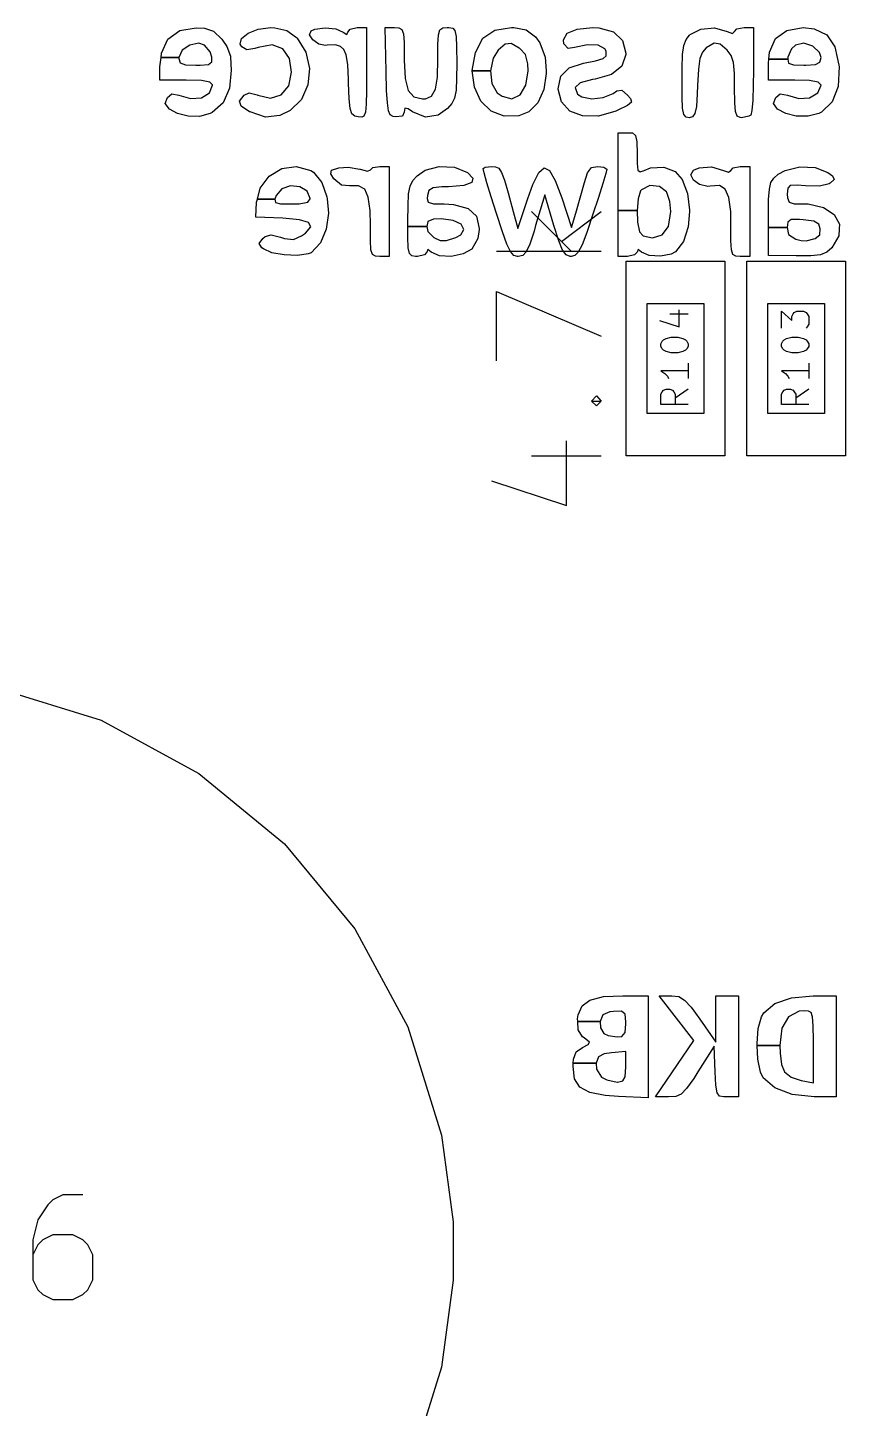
# Model space of a CAD drawing. Extents: x 0 to 141, y 0 to 216.
# Drawn here: x 100.73 to 108.53, y 162.18 to 175.36 of the extents above; entities that cross this region are included whole.
import ezdxf

# ---------------------------------------------------------------- set-up
doc = ezdxf.new("R2010")
doc.units = 0
doc.layers.get('0').update_dxf_attribs({"linetype": 'CONTINUOUS'})

msp = doc.modelspace()

# ---------------------------------------------------------------- linework, layer by layer
at = {"color": 0}
for p, q in [((102.179, 175.332), (102.337, 175.359)), ((102.337, 175.359), (102.415, 175.357)), ((102.415, 175.357), (102.501, 175.326)), ((102.832, 175.309), (102.929, 175.346)), ((102.929, 175.346), (103.047, 175.361)), ((103.047, 175.361), (103.088, 175.359)), ((103.088, 175.359), (103.201, 175.335)), ((103.201, 175.335), (103.294, 175.267)), ((103.433, 175.331), (103.469, 175.347)), ((103.469, 175.347), (103.568, 175.359)), ((103.568, 175.359), (103.67, 175.35)), ((103.67, 175.35), (103.74, 175.318)), ((103.783, 175.318), (103.805, 175.346)), ((103.805, 175.346), (103.872, 175.361)), ((103.872, 175.361), (103.962, 175.361)), ((103.962, 175.361), (103.962, 174.928)), ((104.15, 174.941), (104.138, 175.361)), ((104.138, 175.361), (104.229, 175.361)), ((104.229, 175.361), (104.268, 175.359)), ((104.268, 175.359), (104.297, 175.344)), ((104.297, 175.344), (104.313, 175.303)), ((104.648, 175.292), (104.662, 175.34)), ((104.662, 175.34), (104.688, 175.358)), ((104.688, 175.358), (104.732, 175.361)), ((104.732, 175.361), (104.747, 175.361)), ((104.747, 175.361), (104.783, 175.355)), ((104.783, 175.355), (104.805, 175.332)), ((105.071, 175.259), (105.184, 175.336)), ((105.184, 175.336), (105.343, 175.361)), ((105.343, 175.361), (105.366, 175.361)), ((105.366, 175.361), (105.483, 175.339)), ((105.483, 175.339), (105.572, 175.274)), ((105.875, 175.307), (105.971, 175.347)), ((105.971, 175.347), (106.119, 175.361)), ((106.119, 175.361), (106.177, 175.358)), ((106.177, 175.358), (106.317, 175.32)), ((107.047, 175.294), (107.151, 175.347)), ((107.151, 175.347), (107.28, 175.358)), ((107.28, 175.358), (107.403, 175.324)), ((107.473, 175.324), (107.495, 175.349)), ((107.495, 175.349), (107.563, 175.361)), ((107.563, 175.361), (107.652, 175.361)), ((107.652, 175.361), (107.652, 174.954)), ((107.863, 175.256), (107.971, 175.335)), ((107.971, 175.335), (108.128, 175.361)), ((108.128, 175.361), (108.23, 175.35)), ((108.23, 175.35), (108.351, 175.291)), ((102.005, 175.118), (102.067, 175.25)), ((102.067, 175.25), (102.179, 175.332)), ((102.363, 175.211), (102.275, 175.195)), ((102.416, 175.194), (102.363, 175.211)), ((102.501, 175.326), (102.58, 175.25)), ((102.58, 175.25), (102.629, 175.182)), ((102.755, 175.202), (102.769, 175.258)), ((102.769, 175.258), (102.832, 175.309)), ((103.294, 175.267), (103.3, 175.26)), ((103.3, 175.26), (103.383, 175.128)), ((103.418, 175.292), (103.433, 175.331)), ((103.449, 175.244), (103.418, 175.292)), ((103.506, 175.204), (103.449, 175.244)), ((103.569, 175.191), (103.506, 175.204)), ((103.74, 175.318), (103.772, 175.294)), ((103.772, 175.294), (103.783, 175.318)), ((104.313, 175.303), (104.319, 175.219)), ((104.319, 175.219), (104.32, 175.077)), ((104.643, 175.2), (104.648, 175.292)), ((104.805, 175.332), (104.816, 175.277)), ((104.816, 175.277), (104.821, 175.177)), ((105, 175.125), (105.071, 175.259)), ((105.283, 175.204), (105.216, 175.146)), ((105.34, 175.209), (105.283, 175.204)), ((105.417, 175.165), (105.34, 175.209)), ((105.572, 175.274), (105.614, 175.215)), ((105.614, 175.215), (105.664, 175.078)), ((105.839, 175.245), (105.875, 175.307)), ((105.844, 175.206), (105.839, 175.245)), ((105.884, 175.162), (105.844, 175.206)), ((106.317, 175.32), (106.404, 175.238)), ((106.404, 175.238), (106.434, 175.116)), ((106.988, 175.19), (107.009, 175.247)), ((107.009, 175.247), (107.043, 175.289)), ((107.043, 175.289), (107.047, 175.294)), ((107.276, 175.211), (107.202, 175.167)), ((107.334, 175.202), (107.276, 175.211)), ((107.403, 175.324), (107.451, 175.306)), ((107.451, 175.306), (107.473, 175.324)), ((107.805, 175.128), (107.863, 175.256)), ((108.133, 175.211), (108.052, 175.194)), ((108.22, 175.183), (108.133, 175.211)), ((108.351, 175.291), (108.429, 175.176)), ((101.991, 174.987), (102.001, 175.076)), ((102.001, 175.076), (102.005, 175.118)), ((102.001, 175.076), (102.17, 175.076)), ((102.17, 175.076), (102.001, 175.076)), ((102.201, 175.146), (102.17, 175.076)), ((102.17, 175.076), (102.17, 175.067)), ((102.275, 175.195), (102.201, 175.146)), ((102.47, 175.129), (102.416, 175.194)), ((102.486, 175.08), (102.47, 175.129)), ((102.486, 175.033), (102.486, 175.08)), ((102.629, 175.182), (102.663, 175.087)), ((102.663, 175.087), (102.663, 175.08)), ((102.663, 175.08), (102.671, 174.956)), ((102.771, 175.176), (102.755, 175.202)), ((102.821, 175.15), (102.771, 175.176)), ((102.897, 175.161), (102.821, 175.15)), ((102.926, 175.172), (102.897, 175.161)), ((103.062, 175.197), (102.926, 175.172)), ((103.164, 175.16), (103.062, 175.197)), ((103.226, 175.065), (103.164, 175.16)), ((103.383, 175.128), (103.416, 174.972)), ((103.587, 175.195), (103.569, 175.191)), ((103.664, 175.198), (103.587, 175.195)), ((103.712, 175.182), (103.664, 175.198)), ((103.746, 175.153), (103.712, 175.182)), ((103.768, 175.101), (103.746, 175.153)), ((103.782, 175.01), (103.768, 175.101)), ((104.32, 175.077), (104.32, 175.051)), ((104.643, 175.063), (104.643, 175.2)), ((104.821, 175.177), (104.822, 175.019)), ((104.969, 174.95), (105, 175.125)), ((105.216, 175.146), (105.168, 175.069)), ((105.423, 175.162), (105.417, 175.165)), ((105.478, 175.103), (105.423, 175.162)), ((105.5, 175.015), (105.478, 175.103)), ((105.664, 175.078), (105.675, 174.949)), ((105.945, 175.171), (105.884, 175.162)), ((106.069, 175.197), (105.945, 175.171)), ((106.172, 175.193), (106.069, 175.197)), ((106.236, 175.16), (106.172, 175.193)), ((106.219, 175.066), (106.248, 175.093)), ((106.247, 175.136), (106.236, 175.16)), ((106.248, 175.093), (106.247, 175.136)), ((106.434, 175.104), (106.396, 174.992)), ((106.434, 175.116), (106.434, 175.104)), ((106.972, 174.97), (106.977, 175.103)), ((106.977, 175.103), (106.988, 175.19)), ((107.166, 175.128), (107.142, 175.067)), ((107.202, 175.167), (107.166, 175.128)), ((107.401, 175.146), (107.334, 175.202)), ((107.439, 175.096), (107.401, 175.146)), ((107.461, 175.029), (107.439, 175.096)), ((107.798, 175.06), (107.805, 175.128)), ((107.98, 175.08), (107.979, 175.06)), ((108.016, 175.16), (107.98, 175.08)), ((108.052, 175.194), (108.016, 175.16)), ((108.282, 175.124), (108.22, 175.183)), ((108.297, 175.076), (108.282, 175.124)), ((108.286, 175.03), (108.297, 175.076)), ((108.429, 175.176), (108.452, 175.076)), ((108.452, 175.076), (108.468, 175.004)), ((101.991, 174.859), (101.991, 174.987)), ((102.17, 175.067), (102.184, 175.026)), ((102.184, 175.026), (102.233, 175.007)), ((102.233, 175.007), (102.334, 175.002)), ((102.334, 175.002), (102.373, 175.002)), ((102.373, 175.002), (102.454, 175.01)), ((102.454, 175.01), (102.486, 175.033)), ((102.671, 174.956), (102.653, 174.782)), ((103.245, 174.937), (103.226, 175.065)), ((103.416, 174.972), (103.401, 174.815)), ((103.79, 174.865), (103.782, 175.01)), ((104.153, 174.762), (104.15, 174.941)), ((104.32, 175.051), (104.331, 174.876)), ((104.637, 174.888), (104.643, 175.063)), ((104.822, 175.019), (104.821, 174.876)), ((104.969, 174.949), (104.969, 174.95)), ((104.99, 174.792), (104.969, 174.949)), ((104.969, 174.949), (105.144, 174.949)), ((105.144, 174.949), (104.969, 174.949)), ((105.168, 175.069), (105.144, 174.949)), ((105.144, 174.949), (105.158, 174.829)), ((105.482, 174.81), (105.503, 174.949)), ((105.503, 174.949), (105.5, 175.015)), ((105.675, 174.949), (105.676, 174.924)), ((105.814, 174.898), (105.894, 174.978)), ((105.894, 174.978), (106.032, 175.022)), ((106.032, 175.022), (106.145, 175.043)), ((106.145, 175.043), (106.219, 175.066)), ((106.396, 174.992), (106.298, 174.912)), ((106.972, 174.697), (106.972, 174.97)), ((107.129, 174.965), (107.119, 174.808)), ((107.142, 175.067), (107.129, 174.965)), ((107.471, 174.924), (107.461, 175.029)), ((107.652, 174.954), (107.649, 174.808)), ((107.796, 175.022), (107.798, 175.06)), ((107.796, 174.859), (107.796, 175.022)), ((107.798, 175.06), (107.979, 175.06)), ((107.979, 175.06), (107.798, 175.06)), ((107.979, 175.06), (107.987, 175.023)), ((107.987, 175.023), (108.033, 175.007)), ((108.033, 175.007), (108.133, 175.002)), ((108.133, 175.002), (108.151, 175.002)), ((108.151, 175.002), (108.244, 175.008)), ((108.244, 175.008), (108.286, 175.03)), ((108.47, 174.989), (108.46, 174.799)), ((108.468, 175.004), (108.47, 174.989)), ((102.242, 174.859), (101.991, 174.859)), ((102.386, 174.855), (102.242, 174.859)), ((102.465, 174.841), (102.386, 174.855)), ((102.463, 174.738), (102.493, 174.812)), ((102.493, 174.815), (102.465, 174.841)), ((102.493, 174.812), (102.493, 174.815)), ((103.219, 174.804), (103.245, 174.937)), ((103.401, 174.815), (103.341, 174.675)), ((103.79, 174.832), (103.79, 174.865)), ((103.797, 174.681), (103.79, 174.832)), ((103.962, 174.928), (103.962, 174.753)), ((104.331, 174.876), (104.36, 174.762)), ((104.618, 174.774), (104.637, 174.888)), ((104.821, 174.876), (104.815, 174.763)), ((105.158, 174.829), (105.209, 174.739)), ((105.428, 174.719), (105.482, 174.81)), ((105.676, 174.924), (105.653, 174.771)), ((105.789, 174.775), (105.814, 174.898)), ((106, 174.835), (105.953, 174.788)), ((106.117, 174.866), (106, 174.835)), ((106.141, 174.869), (106.117, 174.866)), ((106.298, 174.912), (106.141, 174.869)), ((107.119, 174.808), (107.116, 174.728)), ((107.473, 174.788), (107.471, 174.924)), ((107.649, 174.808), (107.646, 174.668)), ((108.046, 174.859), (107.796, 174.859)), ((108.188, 174.855), (108.046, 174.859)), ((108.27, 174.841), (108.188, 174.855)), ((108.267, 174.738), (108.297, 174.812)), ((108.296, 174.815), (108.27, 174.841)), ((108.297, 174.812), (108.296, 174.815)), ((102.042, 174.635), (102.062, 174.695)), ((102.062, 174.695), (102.103, 174.728)), ((102.103, 174.728), (102.172, 174.716)), ((102.172, 174.716), (102.172, 174.715)), ((102.172, 174.715), (102.282, 174.683)), ((102.282, 174.683), (102.386, 174.691)), ((102.386, 174.691), (102.463, 174.738)), ((102.653, 174.782), (102.593, 174.643)), ((102.749, 174.66), (102.795, 174.715)), ((102.795, 174.715), (102.842, 174.738)), ((102.842, 174.738), (102.919, 174.719)), ((102.919, 174.719), (102.924, 174.716)), ((102.924, 174.716), (103.046, 174.686)), ((103.046, 174.686), (103.148, 174.719)), ((103.148, 174.719), (103.219, 174.804)), ((103.341, 174.675), (103.234, 174.571)), ((103.806, 174.588), (103.797, 174.681)), ((103.962, 174.753), (103.959, 174.629)), ((104.16, 174.642), (104.153, 174.762)), ((104.36, 174.762), (104.414, 174.699)), ((104.414, 174.699), (104.495, 174.68)), ((104.495, 174.68), (104.523, 174.681)), ((104.523, 174.681), (104.582, 174.708)), ((104.582, 174.708), (104.618, 174.774)), ((104.801, 174.688), (104.775, 174.636)), ((104.815, 174.763), (104.801, 174.688)), ((105.053, 174.66), (104.99, 174.792)), ((105.209, 174.739), (105.254, 174.706)), ((105.254, 174.706), (105.348, 174.681)), ((105.348, 174.681), (105.428, 174.719)), ((105.653, 174.771), (105.596, 174.642)), ((105.789, 174.772), (105.789, 174.775)), ((105.82, 174.651), (105.789, 174.772)), ((105.953, 174.788), (105.974, 174.726)), ((105.974, 174.726), (106.014, 174.699)), ((106.014, 174.699), (106.109, 174.681)), ((106.109, 174.681), (106.219, 174.694)), ((106.219, 174.694), (106.314, 174.733)), ((106.314, 174.733), (106.349, 174.756)), ((106.349, 174.756), (106.398, 174.763)), ((106.398, 174.763), (106.452, 174.716)), ((106.452, 174.716), (106.48, 174.683)), ((106.48, 174.683), (106.488, 174.65)), ((106.977, 174.592), (106.972, 174.697)), ((107.116, 174.728), (107.108, 174.608)), ((107.474, 174.644), (107.473, 174.788)), ((107.845, 174.635), (107.865, 174.695)), ((107.865, 174.695), (107.907, 174.728)), ((107.907, 174.728), (107.976, 174.716)), ((107.976, 174.716), (107.976, 174.715)), ((107.976, 174.715), (108.085, 174.683)), ((108.085, 174.683), (108.188, 174.691)), ((108.188, 174.691), (108.267, 174.738)), ((108.46, 174.799), (108.403, 174.651)), ((102.081, 174.581), (102.042, 174.635)), ((102.158, 174.54), (102.081, 174.581)), ((102.489, 174.549), (102.47, 174.54)), ((102.593, 174.643), (102.489, 174.549)), ((102.766, 174.611), (102.749, 174.66)), ((102.846, 174.558), (102.766, 174.611)), ((102.85, 174.556), (102.846, 174.558)), ((102.996, 174.506), (102.85, 174.556)), ((103.234, 174.571), (103.134, 174.523)), ((103.821, 174.537), (103.806, 174.588)), ((103.952, 174.555), (103.937, 174.517)), ((103.959, 174.629), (103.952, 174.555)), ((104.17, 174.567), (104.16, 174.642)), ((104.188, 174.529), (104.17, 174.567)), ((104.32, 174.555), (104.305, 174.516)), ((104.326, 174.592), (104.32, 174.555)), ((104.357, 174.585), (104.326, 174.592)), ((104.4, 174.558), (104.357, 174.585)), ((104.524, 174.505), (104.4, 174.558)), ((104.734, 174.589), (104.646, 174.526)), ((104.775, 174.636), (104.734, 174.589)), ((105.151, 174.563), (105.053, 174.66)), ((105.274, 174.514), (105.151, 174.563)), ((105.508, 174.556), (105.413, 174.519)), ((105.596, 174.642), (105.508, 174.556)), ((105.901, 174.564), (105.82, 174.651)), ((106.023, 174.519), (105.901, 174.564)), ((106.339, 174.563), (106.174, 174.516)), ((106.358, 174.573), (106.339, 174.563)), ((106.451, 174.618), (106.358, 174.573)), ((106.488, 174.65), (106.451, 174.618)), ((106.988, 174.533), (106.977, 174.592)), ((107.108, 174.608), (107.094, 174.54)), ((107.482, 174.559), (107.474, 174.644)), ((107.498, 174.515), (107.482, 174.559)), ((107.637, 174.569), (107.628, 174.524)), ((107.646, 174.668), (107.637, 174.569)), ((107.883, 174.581), (107.845, 174.635)), ((107.96, 174.54), (107.883, 174.581)), ((108.3, 174.553), (108.277, 174.541)), ((108.403, 174.651), (108.3, 174.553)), ((102.259, 174.515), (102.158, 174.54)), ((102.369, 174.512), (102.259, 174.515)), ((102.47, 174.54), (102.369, 174.512)), ((103.134, 174.523), (102.996, 174.506)), ((103.849, 174.515), (103.821, 174.537)), ((103.881, 174.508), (103.849, 174.515)), ((103.915, 174.505), (103.881, 174.508)), ((103.937, 174.517), (103.915, 174.505)), ((104.214, 174.512), (104.188, 174.529)), ((104.239, 174.508), (104.214, 174.512)), ((104.305, 174.516), (104.239, 174.508)), ((104.646, 174.526), (104.524, 174.505)), ((105.413, 174.519), (105.274, 174.514)), ((106.174, 174.516), (106.023, 174.519)), ((107.009, 174.506), (106.988, 174.533)), ((107.039, 174.501), (107.009, 174.506)), ((107.072, 174.508), (107.039, 174.501)), ((107.094, 174.54), (107.072, 174.508)), ((107.527, 174.502), (107.498, 174.515)), ((107.538, 174.501), (107.527, 174.502)), ((107.607, 174.514), (107.538, 174.501)), ((107.628, 174.524), (107.607, 174.514)), ((108.061, 174.516), (107.96, 174.54)), ((108.173, 174.515), (108.061, 174.516)), ((108.277, 174.541), (108.173, 174.515)), ((106.363, 173.616), (106.363, 174.358)), ((106.363, 174.358), (106.452, 174.358)), ((106.452, 174.358), (106.498, 174.355)), ((106.498, 174.355), (106.527, 174.331)), ((106.527, 174.331), (106.539, 174.272)), ((106.539, 174.272), (106.542, 174.159)), ((106.542, 174.159), (106.543, 174.063)), ((103.152, 174.015), (103.289, 174.035)), ((103.289, 174.035), (103.43, 173.997)), ((103.628, 174), (103.696, 174.021)), ((103.696, 174.021), (103.787, 174.028)), ((103.787, 174.028), (103.897, 174.008)), ((103.998, 174.002), (104.02, 174.024)), ((104.02, 174.024), (104.087, 174.035)), ((104.087, 174.035), (104.177, 174.035)), ((104.177, 174.035), (104.177, 173.175)), ((104.52, 174), (104.655, 174.034)), ((104.655, 174.034), (104.8, 174.028)), ((104.8, 174.028), (104.924, 173.977)), ((105.073, 174.015), (105.092, 174.028)), ((105.092, 174.028), (105.157, 174.035)), ((105.157, 174.035), (105.193, 174.032)), ((105.193, 174.032), (105.222, 174.019)), ((105.222, 174.019), (105.249, 173.979)), ((105.606, 173.977), (105.657, 174.021)), ((105.657, 174.021), (105.708, 173.997)), ((106.069, 173.976), (106.107, 174.024)), ((106.107, 174.024), (106.167, 174.035)), ((106.167, 174.035), (106.225, 174.03)), ((106.225, 174.03), (106.255, 174.01)), ((106.543, 174.063), (106.55, 174)), ((106.611, 173.998), (106.67, 174.021)), ((106.67, 174.021), (106.798, 174.03)), ((106.798, 174.03), (106.907, 173.987)), ((107.08, 174.001), (107.133, 174.023)), ((107.133, 174.023), (107.251, 174.031)), ((107.251, 174.031), (107.367, 173.998)), ((107.437, 173.998), (107.459, 174.023)), ((107.459, 174.023), (107.527, 174.035)), ((107.527, 174.035), (107.617, 174.035)), ((107.617, 174.035), (107.617, 173.175)), ((107.954, 173.998), (108.095, 174.032)), ((108.095, 174.032), (108.241, 174.026)), ((108.241, 174.026), (108.362, 173.979)), ((102.946, 173.827), (103.032, 173.942)), ((103.032, 173.942), (103.152, 174.015)), ((103.43, 173.997), (103.455, 173.98)), ((103.455, 173.98), (103.536, 173.882)), ((103.621, 173.966), (103.628, 174)), ((103.649, 173.917), (103.621, 173.966)), ((103.722, 173.856), (103.649, 173.917)), ((103.897, 174.008), (103.899, 174.008)), ((103.899, 174.008), (103.969, 173.99)), ((103.969, 173.99), (103.998, 174.002)), ((104.377, 173.848), (104.403, 173.9)), ((104.403, 173.9), (104.444, 173.947)), ((104.444, 173.947), (104.52, 174)), ((104.924, 173.977), (104.976, 173.925)), ((104.976, 173.925), (104.967, 173.882)), ((105.082, 173.973), (105.073, 174.015)), ((105.11, 173.88), (105.082, 173.973)), ((105.249, 173.979), (105.277, 173.904)), ((105.277, 173.904), (105.312, 173.784)), ((105.549, 173.862), (105.606, 173.977)), ((105.708, 173.997), (105.762, 173.901)), ((105.762, 173.901), (105.824, 173.735)), ((106.039, 173.883), (106.069, 173.976)), ((106.244, 173.969), (106.216, 173.874)), ((106.255, 174.01), (106.244, 173.969)), ((106.55, 174), (106.571, 173.983)), ((106.571, 173.983), (106.611, 173.998)), ((106.907, 173.987), (106.972, 173.911)), ((106.972, 173.911), (107.023, 173.778)), ((107.054, 173.956), (107.08, 174.001)), ((107.079, 173.904), (107.054, 173.956)), ((107.138, 173.862), (107.079, 173.904)), ((107.367, 173.998), (107.415, 173.98)), ((107.415, 173.98), (107.437, 173.998)), ((107.819, 173.881), (107.847, 173.924)), ((107.847, 173.924), (107.889, 173.961)), ((107.889, 173.961), (107.954, 173.998)), ((108.362, 173.979), (108.406, 173.946)), ((108.421, 173.912), (108.383, 173.877)), ((108.406, 173.946), (108.421, 173.912)), ((102.92, 173.722), (102.946, 173.827)), ((103.098, 173.758), (103.087, 173.722)), ((103.152, 173.823), (103.098, 173.758)), ((103.236, 173.851), (103.152, 173.823)), ((103.324, 173.841), (103.236, 173.851)), ((103.396, 173.8), (103.324, 173.841)), ((103.425, 173.728), (103.396, 173.8)), ((103.536, 173.882), (103.583, 173.746)), ((103.798, 173.851), (103.722, 173.856)), ((103.886, 173.851), (103.798, 173.851)), ((103.944, 173.817), (103.886, 173.851)), ((103.978, 173.743), (103.944, 173.817)), ((104.357, 173.661), (104.363, 173.775)), ((104.363, 173.775), (104.377, 173.848)), ((104.542, 173.758), (104.539, 173.729)), ((104.556, 173.805), (104.542, 173.758)), ((104.596, 173.83), (104.556, 173.805)), ((104.68, 173.841), (104.596, 173.83)), ((104.743, 173.842), (104.68, 173.841)), ((104.888, 173.855), (104.743, 173.842)), ((104.967, 173.882), (104.888, 173.855)), ((105.151, 173.744), (105.11, 173.88)), ((105.312, 173.784), (105.361, 173.605)), ((105.501, 173.731), (105.549, 173.862)), ((105.661, 173.766), (105.574, 173.471)), ((105.749, 173.471), (105.661, 173.766)), ((105.964, 173.611), (106.039, 173.883)), ((106.216, 173.874), (106.174, 173.74)), ((106.576, 173.802), (106.553, 173.726)), ((106.584, 173.813), (106.576, 173.802)), ((106.664, 173.852), (106.584, 173.813)), ((106.755, 173.845), (106.664, 173.852)), ((106.824, 173.793), (106.755, 173.845)), ((106.827, 173.787), (106.824, 173.793)), ((106.853, 173.7), (106.827, 173.787)), ((107.023, 173.778), (107.042, 173.619)), ((107.216, 173.845), (107.138, 173.862)), ((107.24, 173.848), (107.216, 173.845)), ((107.327, 173.852), (107.24, 173.848)), ((107.384, 173.819), (107.327, 173.852)), ((107.418, 173.739), (107.384, 173.819)), ((107.797, 173.72), (107.804, 173.819)), ((107.804, 173.819), (107.819, 173.881)), ((107.979, 173.827), (107.975, 173.771)), ((107.975, 173.771), (107.976, 173.735)), ((108.004, 173.852), (107.979, 173.827)), ((108.069, 173.856), (108.004, 173.852)), ((108.149, 173.849), (108.069, 173.856)), ((108.283, 173.848), (108.149, 173.849)), ((108.374, 173.871), (108.283, 173.848)), ((108.383, 173.877), (108.374, 173.871)), ((102.905, 173.551), (102.913, 173.695)), ((102.913, 173.695), (102.92, 173.722)), ((102.92, 173.722), (103.087, 173.722)), ((103.087, 173.722), (102.92, 173.722)), ((103.087, 173.722), (103.094, 173.692)), ((103.094, 173.692), (103.142, 173.68)), ((103.142, 173.68), (103.247, 173.677)), ((103.247, 173.677), (103.318, 173.68)), ((103.318, 173.68), (103.4, 173.695)), ((103.4, 173.695), (103.425, 173.726)), ((103.425, 173.726), (103.425, 173.728)), ((103.583, 173.746), (103.586, 173.726)), ((103.586, 173.726), (103.597, 173.591)), ((103.995, 173.614), (103.978, 173.743)), ((104.356, 173.517), (104.357, 173.661)), ((104.539, 173.729), (104.55, 173.695)), ((104.55, 173.695), (104.6, 173.68)), ((104.6, 173.68), (104.703, 173.677)), ((104.703, 173.677), (104.792, 173.673)), ((104.792, 173.673), (104.93, 173.635)), ((104.93, 173.635), (105.011, 173.56)), ((105.201, 173.585), (105.151, 173.744)), ((105.405, 173.444), (105.501, 173.731)), ((105.824, 173.735), (105.917, 173.452)), ((106.174, 173.74), (106.121, 173.58)), ((106.553, 173.726), (106.542, 173.616)), ((106.864, 173.605), (106.853, 173.7)), ((107.435, 173.604), (107.418, 173.739)), ((107.796, 173.568), (107.797, 173.72)), ((107.976, 173.735), (107.993, 173.696)), ((107.993, 173.696), (108.042, 173.68)), ((108.042, 173.68), (108.147, 173.677)), ((108.147, 173.677), (108.173, 173.677)), ((108.173, 173.677), (108.319, 173.645)), ((108.319, 173.645), (108.421, 173.576)), ((103.164, 173.542), (102.905, 173.551)), ((103.321, 173.527), (103.164, 173.542)), ((103.409, 173.499), (103.321, 173.527)), ((103.429, 173.458), (103.409, 173.499)), ((103.597, 173.591), (103.576, 173.437)), ((103.998, 173.476), (103.995, 173.614)), ((104.356, 173.463), (104.356, 173.517)), ((104.547, 173.51), (104.535, 173.463)), ((104.6, 173.531), (104.547, 173.51)), ((104.672, 173.534), (104.6, 173.531)), ((104.787, 173.52), (104.672, 173.534)), ((104.863, 173.483), (104.787, 173.52)), ((105.011, 173.56), (105.037, 173.442)), ((105.257, 173.41), (105.201, 173.585)), ((105.361, 173.605), (105.405, 173.444)), ((105.534, 173.605), (105.916, 173.225)), ((105.821, 173.32), (106.201, 173.605)), ((105.917, 173.452), (105.959, 173.591)), ((105.959, 173.591), (105.964, 173.611)), ((106.121, 173.579), (106.062, 173.404)), ((106.121, 173.58), (106.121, 173.579)), ((106.363, 173.175), (106.363, 173.616)), ((106.363, 173.616), (106.542, 173.616)), ((106.542, 173.616), (106.363, 173.616)), ((106.542, 173.616), (106.545, 173.502)), ((106.545, 173.502), (106.564, 173.411)), ((106.843, 173.463), (106.864, 173.605)), ((107.041, 173.605), (107.03, 173.459)), ((107.042, 173.619), (107.041, 173.605)), ((107.437, 173.476), (107.435, 173.604)), ((107.796, 173.451), (107.796, 173.568)), ((107.98, 173.505), (107.975, 173.451)), ((108.013, 173.528), (107.98, 173.505)), ((108.092, 173.53), (108.013, 173.528)), ((108.126, 173.527), (108.092, 173.53)), ((108.227, 173.513), (108.126, 173.527)), ((108.275, 173.483), (108.227, 173.513)), ((108.421, 173.576), (108.474, 173.483)), ((102.971, 173.348), (102.995, 173.367)), ((102.995, 173.367), (103.051, 173.382)), ((103.051, 173.382), (103.141, 173.359)), ((103.141, 173.359), (103.18, 173.346)), ((103.265, 173.339), (103.341, 173.374)), ((103.341, 173.374), (103.379, 173.4)), ((103.379, 173.4), (103.429, 173.458)), ((103.576, 173.437), (103.522, 173.305)), ((103.999, 173.33), (103.998, 173.476)), ((104.356, 173.36), (104.356, 173.463)), ((104.356, 173.463), (104.535, 173.463)), ((104.535, 173.463), (104.356, 173.463)), ((104.36, 173.259), (104.356, 173.36)), ((104.535, 173.463), (104.547, 173.415)), ((104.547, 173.415), (104.604, 173.356)), ((104.812, 173.356), (104.86, 173.382)), ((104.86, 173.382), (104.891, 173.433)), ((104.891, 173.433), (104.863, 173.483)), ((105.035, 173.433), (105.023, 173.349)), ((105.037, 173.442), (105.035, 173.433)), ((105.3, 173.293), (105.257, 173.41)), ((105.559, 173.419), (105.519, 173.293)), ((105.574, 173.471), (105.559, 173.419)), ((105.795, 173.325), (105.749, 173.471)), ((106.062, 173.404), (106.017, 173.288)), ((106.564, 173.411), (106.601, 173.374)), ((106.601, 173.374), (106.688, 173.354)), ((106.688, 173.354), (106.783, 173.381)), ((106.783, 173.381), (106.843, 173.463)), ((107.03, 173.459), (106.986, 173.319)), ((107.437, 173.33), (107.437, 173.476)), ((107.796, 173.185), (107.796, 173.451)), ((107.796, 173.451), (107.975, 173.451)), ((107.975, 173.451), (107.796, 173.451)), ((107.975, 173.451), (107.988, 173.387)), ((107.988, 173.387), (108.055, 173.342)), ((108.241, 173.346), (108.285, 173.382)), ((108.29, 173.439), (108.275, 173.483)), ((108.285, 173.382), (108.29, 173.439)), ((108.468, 173.372), (108.399, 173.259)), ((108.471, 173.439), (108.468, 173.372)), ((108.474, 173.483), (108.471, 173.439)), ((102.938, 173.299), (102.971, 173.348)), ((102.964, 173.258), (102.938, 173.299)), ((102.977, 173.248), (102.964, 173.258)), ((103.057, 173.212), (102.977, 173.248)), ((103.18, 173.346), (103.265, 173.339)), ((103.522, 173.305), (103.433, 173.212)), ((104.003, 173.24), (103.999, 173.33)), ((104.018, 173.194), (104.003, 173.24)), ((104.372, 173.204), (104.36, 173.259)), ((104.546, 173.243), (104.535, 173.218)), ((104.578, 173.218), (104.546, 173.243)), ((104.604, 173.356), (104.665, 173.328)), ((104.665, 173.328), (104.725, 173.327)), ((104.725, 173.327), (104.812, 173.356)), ((104.965, 173.247), (104.883, 173.2)), ((105.023, 173.349), (104.965, 173.247)), ((106.201, 173.225), (105.201, 173.225)), ((105.335, 173.222), (105.3, 173.293)), ((105.519, 173.293), (105.485, 173.22)), ((105.832, 173.236), (105.795, 173.325)), ((105.865, 173.191), (105.832, 173.236)), ((106.017, 173.288), (105.981, 173.218)), ((106.551, 173.243), (106.542, 173.218)), ((106.584, 173.218), (106.551, 173.243)), ((106.986, 173.319), (106.91, 173.221)), ((107.443, 173.24), (107.437, 173.33)), ((107.457, 173.194), (107.443, 173.24)), ((108.055, 173.342), (108.108, 173.328)), ((108.108, 173.328), (108.154, 173.324)), ((108.154, 173.324), (108.241, 173.346)), ((108.399, 173.259), (108.353, 173.218)), ((103.175, 173.191), (103.057, 173.212)), ((103.302, 173.186), (103.175, 173.191)), ((103.404, 173.2), (103.302, 173.186)), ((103.433, 173.212), (103.404, 173.2)), ((104.046, 173.178), (104.018, 173.194)), ((104.087, 173.175), (104.046, 173.178)), ((104.177, 173.175), (104.087, 173.175)), ((104.393, 173.181), (104.372, 173.204)), ((104.429, 173.175), (104.393, 173.181)), ((104.446, 173.175), (104.429, 173.175)), ((104.513, 173.191), (104.446, 173.175)), ((104.535, 173.218), (104.513, 173.191)), ((104.658, 173.182), (104.578, 173.218)), ((104.769, 173.177), (104.658, 173.182)), ((104.883, 173.2), (104.769, 173.177)), ((105.366, 173.186), (105.335, 173.222)), ((105.402, 173.175), (105.366, 173.186)), ((105.409, 173.175), (105.402, 173.175)), ((105.452, 173.184), (105.409, 173.175)), ((105.485, 173.22), (105.452, 173.184)), ((105.905, 173.175), (105.865, 173.191)), ((105.912, 173.175), (105.905, 173.175)), ((105.948, 173.185), (105.912, 173.175)), ((105.981, 173.218), (105.948, 173.185)), ((106.452, 173.175), (106.363, 173.175)), ((106.438, 173.131), (107.38, 173.131)), ((106.438, 171.271), (106.438, 173.131)), ((106.519, 173.191), (106.452, 173.175)), ((106.542, 173.218), (106.519, 173.191)), ((106.659, 173.185), (106.584, 173.218)), ((106.765, 173.178), (106.659, 173.185)), ((106.868, 173.199), (106.765, 173.178)), ((106.91, 173.221), (106.868, 173.199)), ((107.38, 173.131), (107.38, 171.271)), ((107.484, 173.178), (107.457, 173.194)), ((107.527, 173.175), (107.484, 173.178)), ((107.617, 173.175), (107.527, 173.175)), ((107.589, 171.271), (107.589, 173.131)), ((107.589, 173.131), (108.529, 173.131)), ((108.059, 173.182), (107.796, 173.185)), ((108.201, 173.182), (108.059, 173.182)), ((108.292, 173.193), (108.201, 173.182)), ((108.353, 173.218), (108.292, 173.193)), ((108.529, 173.131), (108.529, 171.271)), ((105.201, 172.178), (105.201, 172.843)), ((105.201, 172.843), (106.201, 172.414)), ((106.639, 172.726), (107.178, 172.726)), ((106.639, 171.676), (106.639, 172.726)), ((107.178, 172.726), (107.178, 171.676)), ((107.789, 171.676), (107.789, 172.726)), ((107.789, 172.726), (108.329, 172.726)), ((108.329, 172.726), (108.329, 171.676)), ((106.757, 172.566), (106.943, 172.504)), ((106.856, 172.628), (107.03, 172.628)), ((106.943, 172.504), (106.943, 172.665)), ((107.92, 172.492), (107.92, 172.653)), ((107.92, 172.653), (108.017, 172.566)), ((108.017, 172.604), (108.03, 172.628)), ((108.017, 172.566), (108.017, 172.604)), ((108.03, 172.628), (108.042, 172.641)), ((108.042, 172.641), (108.067, 172.653)), ((108.067, 172.653), (108.129, 172.653)), ((108.129, 172.653), (108.154, 172.641)), ((108.154, 172.641), (108.166, 172.628)), ((108.166, 172.628), (108.179, 172.604)), ((108.179, 172.604), (108.179, 172.529)), ((108.166, 172.504), (108.154, 172.492)), ((108.179, 172.529), (108.166, 172.504)), ((106.769, 172.343), (106.782, 172.368)), ((106.769, 172.318), (106.769, 172.343)), ((106.782, 172.293), (106.769, 172.318)), ((106.782, 172.368), (106.794, 172.38)), ((106.794, 172.38), (106.819, 172.393)), ((106.819, 172.393), (106.868, 172.405)), ((106.868, 172.405), (106.93, 172.405)), ((106.93, 172.405), (106.98, 172.393)), ((106.98, 172.393), (107.005, 172.38)), ((107.005, 172.38), (107.017, 172.368)), ((107.017, 172.368), (107.03, 172.343)), ((107.03, 172.318), (107.017, 172.293)), ((107.03, 172.343), (107.03, 172.318)), ((107.92, 172.343), (107.932, 172.368)), ((107.92, 172.318), (107.92, 172.343)), ((107.932, 172.293), (107.92, 172.318)), ((107.932, 172.368), (107.944, 172.38)), ((107.944, 172.38), (107.969, 172.393)), ((107.969, 172.393), (108.017, 172.405)), ((108.017, 172.405), (108.079, 172.405)), ((108.079, 172.405), (108.129, 172.393)), ((108.129, 172.393), (108.154, 172.38)), ((108.154, 172.38), (108.166, 172.368)), ((108.166, 172.368), (108.179, 172.343)), ((108.179, 172.318), (108.166, 172.293)), ((108.179, 172.343), (108.179, 172.318)), ((106.794, 172.281), (106.782, 172.293)), ((106.819, 172.268), (106.794, 172.281)), ((106.868, 172.256), (106.819, 172.268)), ((106.93, 172.256), (106.868, 172.256)), ((106.98, 172.268), (106.93, 172.256)), ((107.005, 172.281), (106.98, 172.268)), ((107.017, 172.293), (107.005, 172.281)), ((107.944, 172.281), (107.932, 172.293)), ((107.969, 172.268), (107.944, 172.281)), ((108.017, 172.256), (107.969, 172.268)), ((108.079, 172.256), (108.017, 172.256)), ((108.129, 172.268), (108.079, 172.256)), ((108.154, 172.281), (108.129, 172.268)), ((108.166, 172.293), (108.154, 172.281)), ((107.03, 172.084), (106.769, 172.084)), ((106.769, 172.084), (106.806, 172.059)), ((106.806, 172.059), (106.831, 172.034)), ((107.03, 172.158), (107.03, 172.01)), ((108.179, 172.084), (107.92, 172.084)), ((107.92, 172.084), (107.957, 172.059)), ((107.957, 172.059), (107.98, 172.034)), ((108.179, 172.158), (108.179, 172.01)), ((106.794, 171.898), (106.819, 171.91)), ((106.819, 171.91), (106.856, 171.91)), ((106.831, 172.034), (106.843, 172.01)), ((106.856, 171.91), (106.881, 171.898)), ((107.03, 171.91), (106.905, 171.824)), ((107.944, 171.898), (107.969, 171.91)), ((107.969, 171.91), (108.005, 171.91)), ((107.98, 172.034), (107.993, 172.01)), ((108.005, 171.91), (108.03, 171.898)), ((108.179, 171.91), (108.055, 171.824)), ((106.106, 171.796), (106.154, 171.844)), ((106.154, 171.749), (106.106, 171.796)), ((106.106, 171.796), (106.201, 171.796)), ((106.154, 171.844), (106.201, 171.796)), ((106.201, 171.796), (106.154, 171.749)), ((106.769, 171.861), (106.782, 171.885)), ((106.769, 171.762), (106.769, 171.861)), ((106.782, 171.885), (106.794, 171.898)), ((106.881, 171.898), (106.893, 171.885)), ((106.893, 171.885), (106.905, 171.861)), ((106.905, 171.861), (106.905, 171.762)), ((107.92, 171.861), (107.932, 171.885)), ((107.92, 171.762), (107.92, 171.861)), ((107.932, 171.885), (107.944, 171.898)), ((108.03, 171.898), (108.042, 171.885)), ((108.042, 171.885), (108.055, 171.861)), ((108.055, 171.861), (108.055, 171.762)), ((107.178, 171.676), (106.639, 171.676)), ((107.03, 171.762), (106.769, 171.762)), ((108.329, 171.676), (107.789, 171.676)), ((108.179, 171.762), (107.92, 171.762)), ((105.868, 170.797), (105.868, 171.415)), ((105.534, 171.272), (106.201, 171.272)), ((107.38, 171.271), (106.438, 171.271)), ((108.529, 171.271), (107.589, 171.271)), ((105.154, 171.034), (105.868, 170.797)), ((100.397, 169.067), (101.429, 168.748)), ((101.429, 168.748), (102.363, 168.24)), ((102.363, 168.24), (103.178, 167.568)), ((103.178, 167.568), (103.849, 166.755)), ((103.849, 166.755), (104.356, 165.821)), ((106.092, 166.077), (106.221, 166.109)), ((106.221, 166.109), (106.407, 166.117)), ((106.407, 166.117), (106.649, 166.118)), ((106.649, 166.118), (106.649, 165.851)), ((107.082, 165.69), (106.752, 166.118)), ((106.752, 166.118), (106.871, 166.117)), ((106.871, 166.117), (106.875, 166.117)), ((106.875, 166.117), (106.941, 166.109)), ((106.941, 166.109), (106.996, 166.077)), ((107.294, 165.673), (107.294, 166.118)), ((107.294, 166.118), (107.509, 166.118)), ((107.509, 166.118), (107.509, 165.151)), ((108.015, 166.099), (108.222, 166.118)), ((108.222, 166.118), (108.441, 166.118)), ((108.441, 166.118), (108.441, 165.285)), ((105.979, 165.934), (106.017, 166.02)), ((106.017, 166.02), (106.092, 166.077)), ((106.996, 166.077), (107.059, 166.009)), ((107.059, 166.009), (107.141, 165.894)), ((107.75, 165.956), (107.855, 166.044)), ((107.855, 166.044), (108.015, 166.099)), ((108.136, 165.975), (108.088, 165.971)), ((108.178, 165.972), (108.136, 165.975)), ((105.975, 165.897), (105.979, 165.934)), ((105.977, 165.872), (105.975, 165.897)), ((105.979, 165.793), (105.977, 165.872)), ((105.977, 165.872), (106.189, 165.872)), ((106.189, 165.872), (105.977, 165.872)), ((106.215, 165.935), (106.189, 165.872)), ((106.189, 165.872), (106.192, 165.811)), ((106.282, 165.964), (106.215, 165.935)), ((106.317, 165.968), (106.282, 165.964)), ((106.394, 165.971), (106.317, 165.968)), ((106.427, 165.943), (106.394, 165.971)), ((106.434, 165.868), (106.427, 165.943)), ((106.427, 165.766), (106.434, 165.851)), ((106.434, 165.851), (106.434, 165.868)), ((106.649, 165.851), (106.649, 165.143)), ((107.141, 165.894), (107.294, 165.673)), ((107.698, 165.806), (107.728, 165.917)), ((107.728, 165.917), (107.75, 165.956)), ((107.986, 165.917), (107.924, 165.807)), ((108.088, 165.971), (107.986, 165.917)), ((108.204, 165.957), (108.178, 165.972)), ((108.217, 165.915), (108.204, 165.957)), ((108.223, 165.83), (108.217, 165.915)), ((104.356, 165.821), (104.676, 164.788)), ((106.022, 165.727), (105.979, 165.793)), ((106.037, 165.715), (106.022, 165.727)), ((106.087, 165.676), (106.037, 165.715)), ((106.192, 165.811), (106.225, 165.756)), ((106.225, 165.756), (106.266, 165.738)), ((106.266, 165.738), (106.353, 165.724)), ((106.353, 165.724), (106.398, 165.73)), ((106.398, 165.73), (106.427, 165.766)), ((107.688, 165.661), (107.698, 165.806)), ((107.924, 165.807), (107.903, 165.642)), ((108.226, 165.694), (108.223, 165.83)), ((105.935, 165.511), (105.96, 165.581)), ((105.96, 165.581), (106.022, 165.624)), ((106.022, 165.624), (106.077, 165.651)), ((106.077, 165.651), (106.087, 165.676)), ((106.434, 165.585), (106.299, 165.574)), ((106.434, 165.439), (106.434, 165.585)), ((106.718, 165.151), (107.082, 165.69)), ((107.276, 165.635), (107.123, 165.392)), ((107.286, 165.392), (107.276, 165.635)), ((107.688, 165.642), (107.688, 165.661)), ((107.695, 165.512), (107.688, 165.642)), ((107.688, 165.642), (107.903, 165.642)), ((107.903, 165.642), (107.688, 165.642)), ((107.903, 165.642), (107.906, 165.57)), ((108.226, 165.285), (108.226, 165.694)), ((105.932, 165.443), (105.934, 165.475)), ((105.934, 165.475), (105.935, 165.511)), ((105.934, 165.475), (106.153, 165.475)), ((106.153, 165.475), (105.934, 165.475)), ((106.174, 165.535), (106.153, 165.475)), ((106.153, 165.475), (106.156, 165.417)), ((106.229, 165.564), (106.174, 165.535)), ((106.299, 165.574), (106.229, 165.564)), ((107.721, 165.388), (107.695, 165.512)), ((107.906, 165.57), (107.921, 165.46)), ((107.921, 165.46), (107.947, 165.391)), ((105.946, 165.326), (105.932, 165.443)), ((105.996, 165.246), (105.946, 165.326)), ((106.156, 165.417), (106.204, 165.341)), ((106.204, 165.341), (106.255, 165.315)), ((106.255, 165.315), (106.352, 165.294)), ((106.407, 165.304), (106.429, 165.345)), ((106.429, 165.345), (106.434, 165.439)), ((107.082, 165.329), (107.014, 165.232)), ((107.123, 165.392), (107.082, 165.329)), ((107.293, 165.264), (107.286, 165.392)), ((107.746, 165.334), (107.721, 165.388)), ((107.856, 165.237), (107.746, 165.334)), ((107.947, 165.391), (108.013, 165.341)), ((108.013, 165.341), (108.108, 165.308)), ((106.09, 165.194), (105.996, 165.246)), ((106.237, 165.165), (106.09, 165.194)), ((106.352, 165.294), (106.354, 165.294)), ((106.354, 165.294), (106.407, 165.304)), ((107.014, 165.232), (106.962, 165.179)), ((107.305, 165.192), (107.293, 165.264)), ((107.328, 165.159), (107.305, 165.192)), ((108.022, 165.174), (107.856, 165.237)), ((108.108, 165.308), (108.226, 165.285)), ((108.441, 165.285), (108.441, 165.151)), ((106.365, 165.156), (106.237, 165.165)), ((106.649, 165.143), (106.365, 165.156)), ((106.843, 165.151), (106.718, 165.151)), ((106.911, 165.155), (106.843, 165.151)), ((106.962, 165.179), (106.911, 165.155)), ((107.371, 165.151), (107.328, 165.159)), ((107.509, 165.151), (107.371, 165.151)), ((108.23, 165.151), (108.022, 165.174)), ((108.441, 165.151), (108.23, 165.151)), ((104.676, 164.788), (104.789, 163.958)), ((100.97, 164.168), (100.922, 164.122)), ((101.065, 164.217), (100.97, 164.168)), ((101.255, 164.217), (101.065, 164.217)), ((100.922, 164.122), (100.827, 163.978)), ((100.827, 163.978), (100.779, 163.788)), ((104.789, 163.958), (104.789, 163.679)), ((100.779, 163.788), (100.779, 163.406)), ((100.827, 163.74), (100.779, 163.645)), ((100.875, 163.788), (100.827, 163.74)), ((100.97, 163.835), (100.875, 163.788)), ((101.16, 163.835), (100.97, 163.835)), ((101.255, 163.788), (101.16, 163.835)), ((101.302, 163.74), (101.255, 163.788)), ((101.351, 163.645), (101.302, 163.74)), ((101.351, 163.406), (101.351, 163.645)), ((104.789, 163.679), (104.789, 163.402)), ((100.779, 163.406), (100.827, 163.311)), ((101.302, 163.311), (101.351, 163.406)), ((104.789, 163.402), (104.676, 162.571)), ((100.827, 163.311), (100.875, 163.264)), ((100.875, 163.264), (100.97, 163.216)), ((100.97, 163.216), (101.16, 163.216)), ((101.16, 163.216), (101.255, 163.264)), ((101.255, 163.264), (101.302, 163.311)), ((104.676, 162.571), (104.356, 161.539))]:
    msp.add_line(p, q, dxfattribs=at)

doc.saveas('drawing.dxf')
